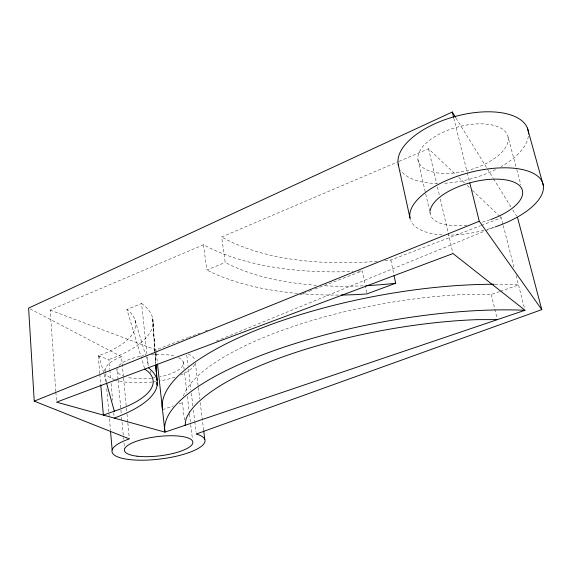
<?xml version="1.0" encoding="UTF-8"?>
<svg xmlns="http://www.w3.org/2000/svg" width="572" height="572" viewBox="0 0 572 572"><rect width="100%" height="100%" fill="white"/><g stroke="black" fill="none" stroke-linecap="round" stroke-linejoin="round"><path stroke-width="0.43" stroke-dasharray="2.86 2.15" d="M184.449 420.105L182.411 402.709L182.747 400.214M55.82 391.527L50.186 310.095L203.439 244.752A290.669 146.253 -15.1 0 0 353.067 271.486M316.452 285.314A266.438 127.141 -14.6 0 1 225.218 262.412L221.636 236.994L398.176 161.712M398.991 161.361L428.557 148.756L456.227 175.025M203.439 244.752L206.799 270.013L225.218 262.412M144.523 368.225L126.92 309.473L141.584 303.467L146.882 353.653M216.245 341.119L484.534 231.145M485.356 230.809L494.437 227.084M99.771 373.545L98.241 355.863L98.877 355.612A98.077 37.373 -3.7 0 0 129.908 311.976L126.92 309.473M50.186 310.095L155.977 349.878L187.595 337.78M188.424 337.459L200.071 333.004M205.069 331.095L207.565 330.144M299.921 294.809L302.424 293.858M303.253 293.536L308.244 291.627M309.08 291.312L311.576 290.354M314.9 289.082L362.326 270.935L366.824 293.951M384.856 260.653A263.306 131.846 -15 0 0 390.848 260.031L480.516 225.725M481.345 225.411L501.272 217.789L503.038 224.674M162.505 409.681L173.287 405.906M179.093 403.868L182.411 402.709M183.305 396.06A209.917 65.616 -10.7 0 1 470.999 294.308L491.226 294.487L499.492 291.591M500.314 291.305L518.497 284.935A229.965 72.108 -10.8 0 0 495.159 284.27M358.122 271.185L362.326 270.935M98.241 355.863L108.916 359.538L109.803 369.297M30.173 308.937L121.5 356.699L123.445 377.027M458.801 177.47L464.593 182.969M467.167 185.414L469.741 187.852M472.315 190.297L499.342 215.959M499.985 216.566L501.272 217.789M456.02 118.097L487.022 168.232M487.494 168.997L493.128 178.106M493.593 178.872L510.975 206.978M512.855 210.017L516.609 216.087M135.085 320.227L145.567 354.912M145.824 355.755L148.892 365.908M150.429 370.985L150.936 372.679M98.877 355.612L103.868 373.559M104.104 374.417L106.242 382.11M508.065 137.008A46.525 22.279 -15.5 0 1 444.244 173.43A46.525 22.279 -15.5 0 1 436.815 135.478A46.525 22.279 -15.5 0 1 508.065 137.008L516.559 168.697M516.795 169.548L520.928 184.963M503.26 225.532L514.299 268.575M516.073 275.461L524.567 308.58M453.768 118.089L467.052 171.843M467.267 172.708L469.412 181.374M491.226 294.487L496.954 317.889M428.557 148.756L436.643 183.405M437.451 186.865L439.468 195.531M440.283 198.992L453.017 253.56M417.925 159.674L429.565 210.768M429.758 211.633L430.158 213.363M390.848 260.031L393.886 274.646M195.302 362.898L198.248 386.686M198.355 387.566L199.778 399.02M200.214 402.545L203.596 429.851M186.744 355.076L188.031 365.722M188.46 369.269L190.926 389.668M191.355 393.221L192.964 406.52M193.393 410.074L194.68 420.713M194.787 421.6L196.074 432.246M183.24 361.99L184.084 369.047M184.506 372.572L186.922 392.857M187.344 396.389L189.339 413.141M189.446 414.028L190.605 423.723M190.705 424.61L192.392 438.717M155.977 349.878L156.263 352.516M156.356 353.396L157.414 363.07M147.254 357.171L148.27 366.852M123.523 377.913L126.312 407.085M126.398 407.972L126.905 413.277M126.991 414.157L127.749 422.115M127.835 423.001L129.351 438.91M118.046 379.293L117.06 368.704A33.448 11.69 -6.4 0 0 122.808 375.904M118.125 380.18L121.264 413.735M121.593 417.267L123.402 436.693M123.488 437.573L123.652 439.339M123.981 442.871L124.56 449.056M109.881 370.184L110.768 379.944M111.09 383.49L112.612 400.35M113.735 412.769L114.143 417.21M105.026 369.362L105.341 372.908M105.42 373.795L106.206 382.654M106.757 388.853L110.453 430.494M99.85 374.431L100.765 385.035M155.019 351.451L152.602 317.946L155.005 353.246M155.076 352.331L155.841 362.913M55.877 392.406L56.492 401.258M155.069 354.132L155.727 363.835M153.117 323.044L154.969 351.372M155.026 352.259L155.777 363.771M194.652 364.421A45.417 15.873 -6.4 0 1 180.773 374.975M174.96 377.155A45.417 15.873 -6.4 0 1 159.91 380.895M155.62 381.574A45.417 15.873 -6.4 0 1 153.01 381.917M152.131 382.017A45.417 15.873 -6.4 0 1 115.48 379.937M114.572 379.629A45.417 15.873 -6.4 0 1 106.006 374.131M104.883 371.064A45.417 15.873 -6.4 0 1 121.5 356.699M188.209 354.011A45.417 15.873 -6.4 0 1 194.973 360.253M178.521 357.614A33.448 11.69 -6.4 0 1 159.867 376.841M154.912 377.72A33.448 11.69 -6.4 0 1 152.395 378.056M151.544 378.156A33.448 11.69 -6.4 0 1 127.47 377.356M119.019 365.487A33.448 11.69 -6.4 0 1 143.765 355.641M151.215 354.697A33.448 11.69 -6.4 0 1 175.504 356.449M377.184 261.332A263.306 131.846 -15 0 1 221.636 236.994M363.17 285.821A266.438 127.141 -14.6 0 1 324.024 285.771M338.502 295.059A294.165 141.07 -14.7 0 1 302.609 293.851M297.504 293.422A294.165 141.07 -14.7 0 1 206.799 270.013M141.584 303.467A116.438 44.423 -3.7 0 1 108.916 359.538M528.356 136.25A67.16 32.182 -15.5 0 1 501.101 166.631M495.588 169.577A67.16 32.182 -15.5 0 1 443.736 183.312M437.666 183.455A67.16 32.182 -15.5 0 1 400.707 170.277M494.43 227.163A68.669 29.758 -14.7 0 1 487.151 229.415M483.869 230.309A68.669 29.758 -14.7 0 1 448.019 235.106M442.17 234.906A68.669 29.758 -14.7 0 1 410.818 220.728M489.968 219.784A47.569 20.599 -14.7 0 1 481.603 222.344M466.931 225.118A47.569 20.599 -14.7 0 1 430.08 211.905"/><path stroke-width="0.86" d="M185.063 425.325L186.007 419.011A211.726 62.091 -10.6 0 1 476.991 319.641L497.375 319.619M455.555 117.339L452.266 112.019L28.6 308.108L34.241 401.151L129.351 438.91A46.818 13.163 -6.9 0 0 121.736 458.208A46.818 13.163 -6.9 0 0 186.293 453.489A46.818 13.163 -6.9 0 0 196.289 434.019L541.777 309.631L517.553 217.61M34.241 401.151L479.272 221.257L541.777 309.631M394.065 275.504L395.674 283.247L366.824 293.951L357.486 294.544A294.165 141.07 -14.7 0 1 341.148 295.03M144.78 369.076L147.74 371.271A100.908 33.519 -4.7 0 1 114.329 411.161L103.368 415.093L100.765 385.035M525.003 310.274L164.958 432.125L56.549 402.145L453.017 253.56L525.003 310.274A231.967 68.24 -10.6 0 0 282.782 347.562A231.967 68.24 -10.6 0 0 164.958 432.125L157.514 363.949M527.413 128.078L543.314 185.421M106.485 382.961L114.329 411.161M452.266 112.019L453.553 117.224M469.841 183.112L479.272 221.257M398.183 164.107L409.945 217.775M203.703 430.737L204.79 439.546M110.532 431.381L112.176 449.985M155.97 364.671L157.114 380.544M155.849 365.601L156.27 371.779M156.449 374.424L156.807 379.722M155.899 365.537L156.299 371.736M156.421 373.509L156.821 379.701M148.362 367.739A132.382 43.594 -4.2 0 1 114.221 418.096M162.505 409.681A229.965 72.108 -10.8 0 1 266.388 326.233A229.965 72.108 -10.8 0 1 494.258 284.27M395.674 283.247A266.438 127.141 -14.6 0 1 366.552 285.657M398.562 165.73A67.16 32.182 -15.5 0 1 458.815 115.515A67.16 32.182 -15.5 0 1 528.514 133.955M410.296 219.276A68.669 29.758 -14.7 0 1 464.736 173.867A68.669 29.758 -14.7 0 1 541.691 180.759A68.669 29.758 -14.7 0 1 495.23 226.891M430.13 211.161A47.569 20.599 -14.7 0 1 472.987 182.032A47.569 20.599 -14.7 0 1 521.821 188.774A47.569 20.599 -14.7 0 1 490.712 219.526M157.171 385.013L156.993 382.368L157.171 385.013M137.123 456.199A34.484 9.695 -6.9 0 0 192.478 443.922A34.484 9.695 -6.9 0 0 146.325 438.474A34.484 9.695 -6.9 0 0 137.123 456.199"/></g></svg>
